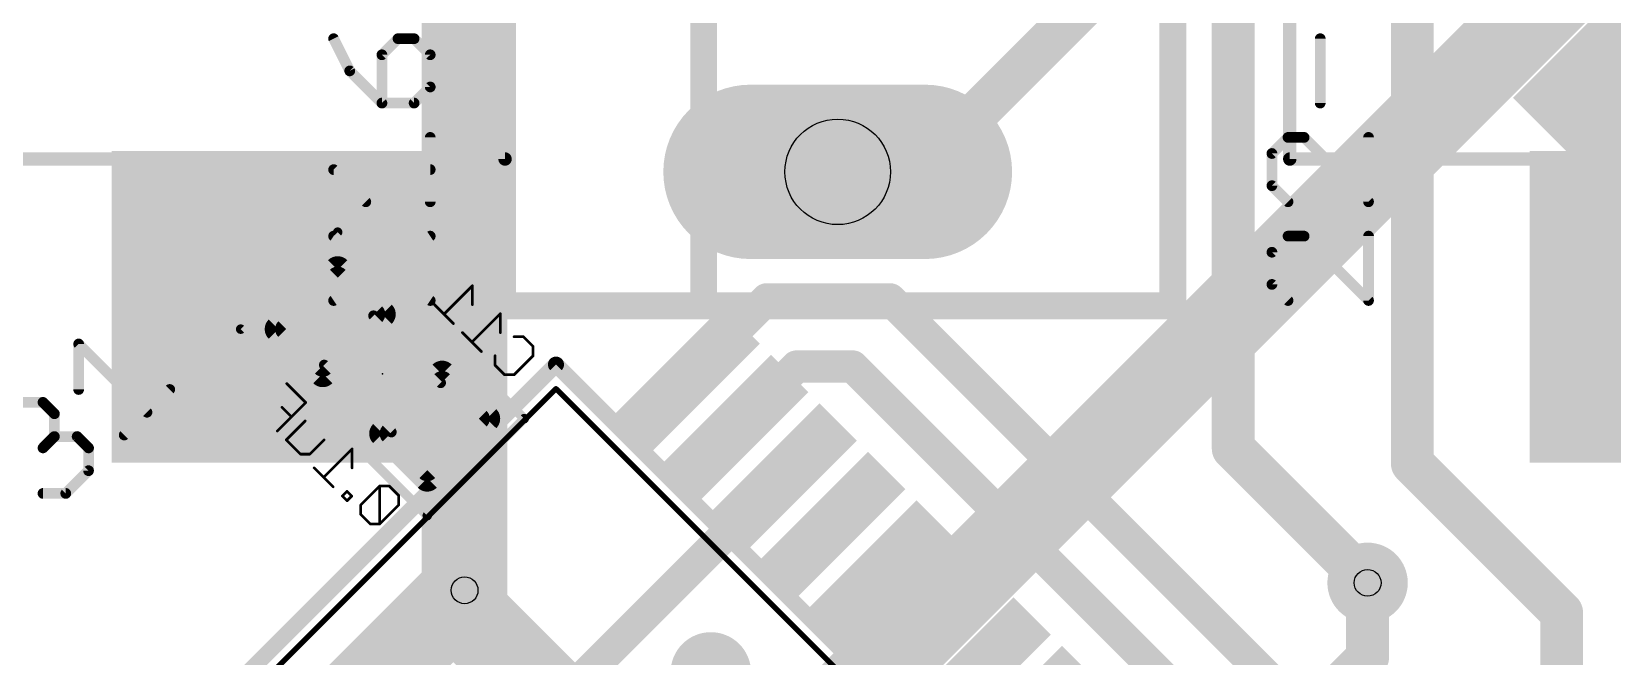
# Model space of a CAD drawing. Extents: x -76 to 580, y -41 to 95.
# Drawn here: x 110.94 to 125.92, y 13.73 to 19.65 of the extents above; entities that cross this region are included whole.
import ezdxf

# ---------------------------------------------------------------- set-up
doc = ezdxf.new("R2010")
doc.units = 0
for name, color, linetype in [('1', 22, 'CONTINUOUS'), ('16', 175, 'CONTINUOUS'), ('17', 82, 'CONTINUOUS'), ('18', 82, 'CONTINUOUS'), ('21', 32, 'CONTINUOUS'), ('22', 2, 'CONTINUOUS'), ('24', 7, 'CONTINUOUS'), ('25', 253, 'CONTINUOUS'), ('26', 253, 'CONTINUOUS'), ('27', 253, 'CONTINUOUS'), ('28', 253, 'CONTINUOUS'), ('29', 253, 'CONTINUOUS'), ('30', 253, 'CONTINUOUS'), ('31', 253, 'CONTINUOUS'), ('32', 253, 'CONTINUOUS'), ('36', 253, 'CONTINUOUS'), ('40', 175, 'CONTINUOUS'), ('44', 253, 'CONTINUOUS'), ('51', 53, 'CONTINUOUS'), ('52', 253, 'CONTINUOUS')]:
    doc.layers.add(name, color=color, linetype=linetype)

# ---------------------------------------------------------------- blocks, each defined once
blk = doc.blocks.new('RECT')
blk.add_solid([(-0.5, -0.5), (0.5, -0.5), (-0.5, 0.5), (0.5, 0.5)])
blk = doc.blocks.new('RECT112000X144000R30')
at = {"const_width": 0.105}
blk.add_lwpolyline([(0.2975, -0.345), (0.2975, 0.345, 0.4142), (0.245, 0.3975), (-0.245, 0.3975, 0.4142), (-0.2975, 0.345), (-0.2975, -0.345, 0.4142), (-0.245, -0.3975), (0.245, -0.3975, 0.4142)], format="xyb", close=True, dxfattribs=at)
blk.add_solid([(-0.2704, -0.3704), (0.2704, -0.3704), (-0.2704, 0.3704), (0.2704, 0.3704)])
blk = doc.blocks.new('RECT136384X168384R30')
at = {"const_width": 0.1279}
blk.add_lwpolyline([(0.3623, -0.3983), (0.3623, 0.3983, 0.4142), (0.2983, 0.4623), (-0.2983, 0.4623, 0.4142), (-0.3623, 0.3983), (-0.3623, -0.3983, 0.4142), (-0.2983, -0.4623), (0.2983, -0.4623, 0.4142)], format="xyb", close=True, dxfattribs=at)
blk.add_solid([(-0.3237, -0.4237), (0.3237, -0.4237), (-0.3237, 0.4237), (0.3237, 0.4237)])
blk = doc.blocks.new('LONGP100')
at = {"const_width": 1}
blk.add_lwpolyline([(-0.5, 0), (0.5, 0)], dxfattribs=at)
at = {"const_width": 0.5}
for points in [[(-0.5, 0.25, 1), (-0.5, -0.25)], [(0.5, -0.25, 1), (0.5, 0.25)]]:
    blk.add_lwpolyline(points, format="xyb", dxfattribs=at)
blk = doc.blocks.new('ROUNDV')
at = {"const_width": 0.5}
blk.add_lwpolyline([(0, -0.25, 1), (0, 0.25, 1), (0, -0.25)], format="xyb", dxfattribs=at)

msp = doc.modelspace()

# ---------------------------------------------------------------- linework, layer by layer
at = {"layer": '1'}
for points, const_width in [([(119.3082, 18.2843), (122.165, 21.1411)], 0.4064), ([(125.5822, 20.2233), (118.4404, 13.0815)], 0.8128), ([(118.6172, 18.2843), (118.5818, 18.3196)], 0.4064), ([(118.6172, 18.2843), (119.3082, 18.2843)], 0.4064), ([(115.0463, 14.3543), (112.2886, 11.5966)], 0.8128), ([(123.6023, 13.7179), (123.6023, 14.425)], 0.4064), ([(123.6023, 13.7179), (119.5718, 9.6874)], 0.4064)]:
    msp.add_lwpolyline(points, dxfattribs=dict(at, const_width=const_width))
for points, const_width in [([(118.6537, 18.3915, 1), (118.51, 18.2478)], 0.2032), ([(118.6172, 18.3859, 1), (118.6172, 18.1827)], 0.2032), ([(118.5453, 18.2125, 1), (118.689, 18.3561)], 0.2032), ([(119.2363, 18.3561, 1), (119.38, 18.2125)], 0.2032), ([(119.3082, 18.1827, 1), (119.3082, 18.3859)], 0.2032), ([(115.19, 14.2106, 1), (114.9026, 14.4979)], 0.4064), ([(123.7039, 14.425, 1), (123.5007, 14.425)], 0.2032), ([(123.5007, 13.7179, 1), (123.7039, 13.7179)], 0.2032), ([(123.6741, 13.646, 1), (123.5304, 13.7897)], 0.2032)]:
    msp.add_lwpolyline(points, format="xyb", dxfattribs=dict(at, const_width=const_width))
at = {"layer": '16'}
for points, const_width in [([(115.0463, 23.8295), (115.0463, 15.8392)], 0.8128), ([(122.3295, 15.6978), (122.3295, 23.7588)], 0.4064), ([(124.0265, 23.7588), (124.0265, 15.5563)], 0.4064), ([(117.2913, 16.4933), (117.9101, 17.112)], 0.3048), ([(117.9101, 17.112), (119.0768, 17.112)], 0.3048), ([(119.0768, 17.112), (123.3194, 12.8693)], 0.3048), ([(117.1188, 16.3207), (117.2913, 16.4933)], 0.3048), ([(118.1929, 16.4756), (117.5784, 15.8611)], 0.3048), ([(118.7232, 16.4756), (118.1929, 16.4756)], 0.3048), ([(123.3194, 11.8794), (118.7232, 16.4756)], 0.3048), ([(117.0481, 16.25), (117.1188, 16.3207)], 0.3048), ([(115.0463, 15.8392), (115.0463, 14.3543)], 0.8128), ([(114.7634, 15.9099), (114.8341, 15.8392)], 0.4064), ([(114.8341, 15.8392), (115.0463, 15.8392)], 0.4064), ([(117.5784, 15.8611), (117.5077, 15.7904)], 0.3048), ([(123.6023, 14.425), (122.3295, 15.6978)], 0.4064), ([(124.0265, 15.5563), (125.4407, 14.1421)], 0.4064), ([(117.9673, 15.3308), (116.0009, 13.3643)], 0.3048), ([(117.9673, 15.3308), (118.038, 15.4015)], 0.254), ([(115.0463, 14.3543), (115.0463, 14.1421)], 0.8128), ([(115.0463, 14.1421), (116.0009, 13.1875)], 0.8128), ([(125.4407, 14.1421), (125.4407, 11.0309)], 0.4064), ([(119.3462, 13.9519), (118.4404, 13.0461)], 0.4064), ([(119.3462, 13.9519), (119.4169, 14.0226)], 0.254)]:
    msp.add_lwpolyline(points, dxfattribs=dict(at, const_width=const_width))
for points, const_width in [([(117.9101, 17.1882, 1), (117.9101, 17.0358)], 0.1524), ([(117.9639, 17.0581, 1), (117.8562, 17.1659)], 0.1524), ([(119.1307, 17.1659, 1), (119.0229, 17.0581)], 0.1524), ([(119.0768, 17.0358, 1), (119.0768, 17.1882)], 0.1524), ([(117.3452, 16.4394, 1), (117.2375, 16.5471)], 0.1524), ([(118.1929, 16.5518, 1), (118.1929, 16.3994)], 0.1524), ([(118.2468, 16.4217, 1), (118.139, 16.5295)], 0.1524), ([(118.7771, 16.5295, 1), (118.6693, 16.4217)], 0.1524), ([(118.7232, 16.3994, 1), (118.7232, 16.5518)], 0.1524), ([(117.2375, 16.5471, 1), (117.3452, 16.4394)], 0.1524), ([(116.9942, 16.3039, 1), (117.102, 16.1961)], 0.1524), ([(117.0649, 16.3746, 1), (117.1727, 16.2668)], 0.1524), ([(117.1727, 16.2668, 1), (117.0649, 16.3746)], 0.1524), ([(115.2495, 15.8392, 1), (114.8431, 15.8392)], 0.4064), ([(114.8353, 15.9817, 1), (114.6916, 15.8381)], 0.2032), ([(114.8341, 15.9408, 1), (114.8341, 15.7376)], 0.2032), ([(114.8431, 15.8392, 1), (115.2495, 15.8392)], 0.4064), ([(115.0463, 15.7376, 1), (115.0463, 15.9408)], 0.2032), ([(114.7623, 15.7673, 1), (114.906, 15.911)], 0.2032), ([(117.4538, 15.8443, 1), (117.5616, 15.7365)], 0.1524), ([(117.5245, 15.915, 1), (117.6323, 15.8072)], 0.1524), ([(117.6323, 15.8072, 1), (117.5245, 15.915)], 0.1524), ([(122.4013, 15.7696, 1), (122.2576, 15.6259)], 0.2032), ([(122.2279, 15.6978, 1), (122.4311, 15.6978)], 0.2032), ([(124.0984, 15.6282, 1), (123.9547, 15.4845)], 0.2032), ([(123.9249, 15.5563, 1), (124.1281, 15.5563)], 0.2032), ([(118.0212, 15.2769, 1), (117.9134, 15.3847)], 0.1524), ([(117.9224, 15.3757, 1), (118.0122, 15.2859)], 0.127), ([(118.0829, 15.3566, 1), (117.9931, 15.4464)], 0.127), ([(115.2495, 14.3543, 1), (114.8431, 14.3543)], 0.4064), ([(114.8431, 14.3543, 1), (115.2495, 14.3543)], 0.4064), ([(115.19, 14.2858, 1), (114.9026, 13.9985)], 0.4064), ([(123.5304, 14.3531, 1), (123.6741, 14.4968)], 0.2032), ([(114.8431, 14.1421, 1), (115.2495, 14.1421)], 0.4064), ([(125.5423, 14.1421, 1), (125.3391, 14.1421)], 0.2032), ([(125.3689, 14.0703, 1), (125.5126, 14.214)], 0.2032), ([(119.418, 13.8801, 1), (119.2743, 14.0238)], 0.2032), ([(119.4618, 13.9777, 1), (119.372, 14.0675)], 0.127), ([(119.3013, 13.9968, 1), (119.3911, 13.907)], 0.127)]:
    msp.add_lwpolyline(points, format="xyb", dxfattribs=dict(at, const_width=const_width))
at = {"layer": '21', "const_width": 0.254}
for points in [[(115.4068, 17.0496), (115.4068, 24.6697)], [(117.3118, 17.0496), (117.3118, 24.6697)], [(121.7568, 24.6697), (121.7568, 17.0496)], [(117.3118, 17.0496), (115.4068, 17.0496)], [(121.7568, 17.0496), (117.3118, 17.0496)]]:
    msp.add_lwpolyline(points, dxfattribs=at)
at = {"layer": '21', "const_width": 0.127}
for points in [[(115.4068, 17.1132, 1), (115.4068, 16.9861)], [(115.3433, 17.0496, 1), (115.4703, 17.0496)], [(117.3118, 17.1132, 1), (117.3118, 16.9861)], [(117.2483, 17.0496, 1), (117.3753, 17.0496)], [(117.3118, 16.9861, 1), (117.3118, 17.1132)], [(121.6933, 17.0496, 1), (121.8203, 17.0496)], [(121.7568, 16.9861, 1), (121.7568, 17.1132)]]:
    msp.add_lwpolyline(points, format="xyb", dxfattribs=at)
at = {"layer": '22', "const_width": 0.1524}
for points in [[(115.9125, 16.4933), (111.7759, 12.3567)], [(123.2664, 9.1394), (115.9125, 16.4933)]]:
    msp.add_lwpolyline(points, dxfattribs=at)
at = {"layer": '22', "const_width": 0.0762}
for points in [[(115.9394, 16.5202, 1), (115.8855, 16.4663)], [(115.9394, 16.4663, 1), (115.8855, 16.5202)]]:
    msp.add_lwpolyline(points, format="xyb", dxfattribs=at)
at = {"layer": '24'}
msp.add_point((114.2685, 16.4049), dxfattribs=at)
at = {"layer": '25', "const_width": 0.1016}
for points in [[(113.8058, 19.5816), (113.9584, 19.2765)], [(114.4159, 19.5816), (114.2634, 19.4291)], [(114.5685, 19.5816), (114.4159, 19.5816)], [(114.721, 19.4291), (114.5685, 19.5816)], [(114.2634, 19.4291), (114.2634, 18.9715)], [(114.721, 19.124), (114.721, 19.4291)], [(113.9584, 19.2765), (114.2634, 18.9715)], [(114.5685, 18.9715), (114.721, 19.124)], [(114.2634, 18.9715), (114.5685, 18.9715)], [(114.721, 18.036), (114.721, 18.6461)], [(114.1109, 18.036), (113.8058, 18.341)], [(113.8058, 18.341), (114.721, 18.341)], [(113.8058, 17.1005), (114.721, 17.7106)], [(113.8058, 17.7106), (114.721, 17.1005)]]:
    msp.add_lwpolyline(points, dxfattribs=at)
at = {"layer": '25', "const_width": 0.0508}
for points in [[(113.8285, 19.593, 1), (113.7831, 19.5702)], [(114.4159, 19.607, 1), (114.4159, 19.5562)], [(114.4339, 19.5636, 1), (114.398, 19.5996)], [(114.5864, 19.5996, 1), (114.5505, 19.5636)], [(114.5685, 19.5562, 1), (114.5685, 19.607)], [(114.2888, 19.4291, 1), (114.238, 19.4291)], [(114.2455, 19.447, 1), (114.2814, 19.4111)], [(114.7464, 19.4291, 1), (114.6956, 19.4291)], [(114.703, 19.4111, 1), (114.739, 19.447)], [(113.9763, 19.2945, 1), (113.9404, 19.2586)], [(113.9356, 19.2652, 1), (113.9811, 19.2879)], [(114.739, 19.1061, 1), (114.703, 19.142)], [(114.2634, 18.9969, 1), (114.2634, 18.9461)], [(114.5685, 18.9461, 1), (114.5685, 18.9969)], [(114.6956, 19.124, 1), (114.7464, 19.124)], [(114.238, 18.9715, 1), (114.2888, 18.9715)], [(114.2455, 18.9535, 1), (114.2814, 18.9894)], [(114.5505, 18.9894, 1), (114.5864, 18.9535)], [(114.7464, 18.6461, 1), (114.6956, 18.6461)], [(113.8058, 18.3664, 1), (113.8058, 18.3156)], [(113.8238, 18.359, 1), (113.7879, 18.3231)], [(114.721, 18.3156, 1), (114.721, 18.3664)], [(114.0929, 18.018, 1), (114.1288, 18.0539)], [(114.6956, 18.036, 1), (114.7464, 18.036)], [(113.8199, 17.7317, 1), (113.7917, 17.6894)], [(114.7351, 17.6894, 1), (114.7069, 17.7317)], [(113.7917, 17.1216, 1), (113.8199, 17.0793)], [(114.7069, 17.0793, 1), (114.7351, 17.1216)]]:
    msp.add_lwpolyline(points, format="xyb", dxfattribs=at)
at = {"layer": '26', "const_width": 0.0254}
for points in [[(115.1211, 17.2408), (114.8515, 16.9712)], [(115.1211, 17.0611), (115.1211, 17.2408)], [(114.9413, 16.8813), (114.7616, 17.0611)], [(115.3857, 16.9762), (115.1161, 16.7066)], [(115.3857, 16.7965), (115.3857, 16.9762)], [(115.2059, 16.6167), (115.0262, 16.7965)], [(115.5155, 16.7566), (115.6054, 16.7566)], [(115.6054, 16.7566), (115.6952, 16.6667)], [(115.6952, 16.6667), (115.6952, 16.5768)], [(115.3357, 16.4869), (115.3357, 16.5768)], [(115.4256, 16.3971), (115.3357, 16.4869)], [(115.6952, 16.5768), (115.5155, 16.3971)], [(115.5155, 16.3971), (115.4256, 16.3971)]]:
    msp.add_lwpolyline(points, dxfattribs=at)
at = {"layer": '26', "const_width": 0.0127}
for points in [[(115.1274, 17.2408, 1), (115.1147, 17.2408)], [(115.1256, 17.2364, 1), (115.1166, 17.2453)], [(114.7661, 17.0656, 1), (114.7571, 17.0566)], [(114.847, 16.9757, 1), (114.8559, 16.9667)], [(115.1147, 17.0611, 1), (115.1274, 17.0611)], [(115.392, 16.9762, 1), (115.3793, 16.9762)], [(115.3902, 16.9717, 1), (115.3812, 16.9807)], [(114.9368, 16.8768, 1), (114.9458, 16.8858)], [(115.0307, 16.801, 1), (115.0217, 16.792)], [(115.3793, 16.7965, 1), (115.392, 16.7965)], [(115.1116, 16.7111, 1), (115.1205, 16.7021)], [(115.2014, 16.6122, 1), (115.2104, 16.6212)], [(115.5155, 16.7629, 1), (115.5155, 16.7502)], [(115.6098, 16.7611, 1), (115.6009, 16.7521)], [(115.6054, 16.7502, 1), (115.6054, 16.7629)], [(115.7016, 16.6667, 1), (115.6889, 16.6667)], [(115.6907, 16.6622, 1), (115.6997, 16.6712)], [(115.3402, 16.4914, 1), (115.3312, 16.4824)], [(115.3421, 16.5768, 1), (115.3294, 16.5768)], [(115.3294, 16.4869, 1), (115.3421, 16.4869)], [(115.6889, 16.5768, 1), (115.7016, 16.5768)], [(115.6997, 16.5723, 1), (115.6907, 16.5813)], [(115.4256, 16.4034, 1), (115.4256, 16.3907)], [(115.4211, 16.3926, 1), (115.4301, 16.4015)], [(115.511, 16.4015, 1), (115.52, 16.3926)], [(115.5155, 16.3907, 1), (115.5155, 16.4034)]]:
    msp.add_lwpolyline(points, format="xyb", dxfattribs=at)
at = {"layer": '27', "const_width": 0.1016}
for points in [[(123.1534, 18.9715), (123.1534, 19.5816)], [(122.8484, 18.6461), (122.6958, 18.4936)], [(123.0009, 18.6461), (122.8484, 18.6461)], [(123.611, 18.036), (123.0009, 18.6461)], [(123.611, 18.6461), (123.611, 18.036)], [(122.6958, 18.4936), (122.6958, 18.1885)], [(122.6958, 18.1885), (122.8484, 18.036)], [(122.8484, 17.7106), (122.6958, 17.558)], [(123.0009, 17.7106), (122.8484, 17.7106)], [(123.611, 17.1005), (123.0009, 17.7106)], [(123.611, 17.7106), (123.611, 17.1005)], [(122.6958, 17.558), (122.6958, 17.253)], [(122.6958, 17.253), (122.8484, 17.1005)], [(111.3902, 16.2573), (111.3902, 16.6888)], [(111.3902, 16.6888), (112.0373, 16.0416)], [(110.8365, 16.1351), (111.0522, 16.1351)], [(111.0522, 16.1351), (111.1601, 16.0273)], [(111.8216, 15.8259), (112.253, 16.2573)], [(111.1601, 16.0273), (111.1601, 15.8115)], [(111.1601, 15.8115), (111.0522, 15.7037)], [(111.1601, 15.8115), (111.3758, 15.8115)], [(111.3758, 15.8115), (111.4837, 15.7037)], [(111.4837, 15.7037), (111.4837, 15.488)], [(111.4837, 15.488), (111.268, 15.2723)], [(111.268, 15.2723), (111.0522, 15.2723)]]:
    msp.add_lwpolyline(points, dxfattribs=at)
at = {"layer": '27', "const_width": 0.0508}
for points in [[(123.1788, 19.5816, 1), (123.128, 19.5816)], [(123.128, 18.9715, 1), (123.1788, 18.9715)], [(122.8484, 18.6715, 1), (122.8484, 18.6207)], [(122.8663, 18.6281, 1), (122.8304, 18.664)], [(123.0188, 18.664, 1), (122.9829, 18.6281)], [(123.0009, 18.6207, 1), (123.0009, 18.6715)], [(123.6364, 18.6461, 1), (123.5856, 18.6461)], [(122.7212, 18.4936, 1), (122.6704, 18.4936)], [(122.6779, 18.5115, 1), (122.7138, 18.4756)], [(122.7138, 18.2065, 1), (122.6779, 18.1705)], [(122.6704, 18.1885, 1), (122.7212, 18.1885)], [(122.8304, 18.018, 1), (122.8663, 18.0539)], [(123.5856, 18.036, 1), (123.6364, 18.036)], [(123.593, 18.018, 1), (123.629, 18.0539)], [(122.8484, 17.736, 1), (122.8484, 17.6852)], [(122.8663, 17.6926, 1), (122.8304, 17.7285)], [(123.0188, 17.7285, 1), (122.9829, 17.6926)], [(123.0009, 17.6852, 1), (123.0009, 17.736)], [(123.6364, 17.7106, 1), (123.5856, 17.7106)], [(122.7212, 17.558, 1), (122.6704, 17.558)], [(122.6779, 17.576, 1), (122.7138, 17.5401)], [(122.6704, 17.253, 1), (122.7212, 17.253)], [(122.7138, 17.2709, 1), (122.6779, 17.235)], [(122.8304, 17.0825, 1), (122.8663, 17.1184)], [(123.5856, 17.1005, 1), (123.6364, 17.1005)], [(123.593, 17.0825, 1), (123.629, 17.1184)], [(111.4156, 16.6888, 1), (111.3648, 16.6888)], [(111.4081, 16.7067, 1), (111.3722, 16.6708)], [(111.0702, 16.1531, 1), (111.0343, 16.1171)], [(111.0522, 16.1097, 1), (111.0522, 16.1605)], [(111.3648, 16.2573, 1), (111.4156, 16.2573)], [(112.271, 16.2394, 1), (112.2351, 16.2753)], [(111.1855, 16.0273, 1), (111.1347, 16.0273)], [(111.1421, 16.0093, 1), (111.1781, 16.0452)], [(112.0194, 16.0237, 1), (112.0553, 16.0596)], [(111.0343, 15.7216, 1), (111.0702, 15.6857)], [(111.1601, 15.8369, 1), (111.1601, 15.7861)], [(111.1347, 15.8115, 1), (111.1855, 15.8115)], [(111.1781, 15.7936, 1), (111.1421, 15.8295)], [(111.3938, 15.8295, 1), (111.3578, 15.7936)], [(111.3758, 15.7861, 1), (111.3758, 15.8369)], [(111.5091, 15.7037, 1), (111.4583, 15.7037)], [(111.4657, 15.6857, 1), (111.5016, 15.7216)], [(111.8036, 15.8439, 1), (111.8396, 15.808)], [(111.4583, 15.488, 1), (111.5091, 15.488)], [(111.5016, 15.47, 1), (111.4657, 15.5059)], [(111.0522, 15.2977, 1), (111.0522, 15.2469)], [(111.25, 15.2902, 1), (111.2859, 15.2543)], [(111.268, 15.2469, 1), (111.268, 15.2977)]]:
    msp.add_lwpolyline(points, format="xyb", dxfattribs=at)
at = {"layer": '28'}
for points, const_width in [([(113.5413, 16.1337), (113.3615, 16.3134)], 0.0254), ([(115.9125, 16.2642), (112.005, 12.3567)], 0.0508), ([(123.0373, 9.1394), (115.9125, 16.2642)], 0.0508), ([(113.2716, 15.864), (113.5413, 16.1337)], 0.0254), ([(113.4065, 15.9988), (113.3166, 16.0887)], 0.0254), ([(113.3565, 15.7792), (113.5362, 15.9589)], 0.0254), ([(113.4913, 15.6444), (113.3565, 15.7792)], 0.0254), ([(113.716, 15.7792), (113.5812, 15.6444)], 0.0254), ([(113.5812, 15.6444), (113.4913, 15.6444)], 0.0254), ([(113.9806, 15.6943), (113.711, 15.4247)], 0.0254), ([(113.9806, 15.5146), (113.9806, 15.6943)], 0.0254), ([(113.8008, 15.3348), (113.6211, 15.5146)], 0.0254), ([(113.9331, 15.2924), (113.8882, 15.2475)], 0.0254), ([(113.9781, 15.2475), (113.9331, 15.2924)], 0.0254), ([(114.2427, 15.3424), (114.0629, 15.1626)], 0.0254), ([(114.3326, 15.3424), (114.2427, 15.3424)], 0.0254), ([(114.2427, 14.9828), (114.2427, 15.3424)], 0.0254), ([(114.4224, 15.2525), (114.3326, 15.3424)], 0.0254), ([(113.8882, 15.2475), (113.9331, 15.2025)], 0.0254), ([(113.9331, 15.2025), (113.9781, 15.2475)], 0.0254), ([(114.0629, 15.1626), (114.0629, 15.0727)], 0.0254), ([(114.2427, 14.9828), (114.4224, 15.1626)], 0.0254), ([(114.4224, 15.1626), (114.4224, 15.2525)], 0.0254), ([(114.0629, 15.0727), (114.1528, 14.9828)], 0.0254), ([(114.1528, 14.9828), (114.2427, 14.9828)], 0.0254)]:
    msp.add_lwpolyline(points, dxfattribs=dict(at, const_width=const_width))
for points, const_width in [([(113.366, 16.3179, 1), (113.357, 16.3089)], 0.0127), ([(115.9215, 16.2731, 1), (115.9035, 16.2552)], 0.0254), ([(115.9215, 16.2552, 1), (115.9035, 16.2731)], 0.0254), ([(113.3211, 16.0932, 1), (113.3121, 16.0842)], 0.0127), ([(113.5458, 16.1292, 1), (113.5368, 16.1381)], 0.0127), ([(113.5368, 16.1292, 1), (113.5458, 16.1381)], 0.0127), ([(113.402, 15.9943, 1), (113.4109, 16.0033)], 0.0127), ([(113.5407, 15.9544, 1), (113.5317, 15.9634)], 0.0127), ([(113.2671, 15.8685, 1), (113.2761, 15.8595)], 0.0127), ([(113.361, 15.7837, 1), (113.352, 15.7747)], 0.0127), ([(113.352, 15.7837, 1), (113.361, 15.7747)], 0.0127), ([(113.7205, 15.7747, 1), (113.7115, 15.7837)], 0.0127), ([(113.4913, 15.6507, 1), (113.4913, 15.638)], 0.0127), ([(113.4868, 15.6399, 1), (113.4958, 15.6488)], 0.0127), ([(113.5767, 15.6488, 1), (113.5857, 15.6399)], 0.0127), ([(113.5812, 15.638, 1), (113.5812, 15.6507)], 0.0127), ([(113.987, 15.6943, 1), (113.9743, 15.6943)], 0.0127), ([(113.9851, 15.6898, 1), (113.9761, 15.6988)], 0.0127), ([(113.6256, 15.5191, 1), (113.6166, 15.5101)], 0.0127), ([(113.7065, 15.4292, 1), (113.7155, 15.4202)], 0.0127), ([(113.9743, 15.5146, 1), (113.9869, 15.5146)], 0.0127), ([(113.7964, 15.3303, 1), (113.8053, 15.3393)], 0.0127), ([(113.9376, 15.2969, 1), (113.9287, 15.2879)], 0.0127), ([(113.9376, 15.2879, 1), (113.9287, 15.2969)], 0.0127), ([(114.249, 15.3424, 1), (114.2363, 15.3424)], 0.0127), ([(114.2427, 15.3487, 1), (114.2427, 15.336)], 0.0127), ([(114.2472, 15.3379, 1), (114.2382, 15.3469)], 0.0127), ([(114.3371, 15.3469, 1), (114.3281, 15.3379)], 0.0127), ([(114.3326, 15.336, 1), (114.3326, 15.3487)], 0.0127), ([(113.8927, 15.2519, 1), (113.8837, 15.243)], 0.0127), ([(113.8837, 15.2519, 1), (113.8927, 15.243)], 0.0127), ([(113.9287, 15.207, 1), (113.9376, 15.198)], 0.0127), ([(113.9287, 15.198, 1), (113.9376, 15.207)], 0.0127), ([(113.9826, 15.243, 1), (113.9736, 15.2519)], 0.0127), ([(113.9736, 15.243, 1), (113.9826, 15.2519)], 0.0127), ([(114.0584, 15.1671, 1), (114.0674, 15.1581)], 0.0127), ([(114.0693, 15.1626, 1), (114.0566, 15.1626)], 0.0127), ([(114.4288, 15.2525, 1), (114.4161, 15.2525)], 0.0127), ([(114.4161, 15.1626, 1), (114.4288, 15.1626)], 0.0127), ([(114.418, 15.248, 1), (114.4269, 15.257)], 0.0127), ([(114.4269, 15.1581, 1), (114.418, 15.1671)], 0.0127), ([(114.0674, 15.0772, 1), (114.0584, 15.0682)], 0.0127), ([(114.0566, 15.0727, 1), (114.0693, 15.0727)], 0.0127), ([(114.1528, 14.9892, 1), (114.1528, 14.9765)], 0.0127), ([(114.1483, 14.9784, 1), (114.1573, 14.9873)], 0.0127), ([(114.2382, 14.9873, 1), (114.2472, 14.9784)], 0.0127), ([(114.2363, 14.9828, 1), (114.249, 14.9828)], 0.0127), ([(114.2427, 14.9765, 1), (114.2427, 14.9892)], 0.0127)]:
    msp.add_lwpolyline(points, format="xyb", dxfattribs=dict(at, const_width=const_width))
at = {"layer": '40', "const_width": 0.09}
for points in [[(113.8442, 17.7484), (112.925, 16.8291)], [(115.612, 15.9806), (113.8442, 17.7484)], [(112.925, 16.8291), (114.6927, 15.0614)], [(114.6927, 15.0614), (115.612, 15.9806)]]:
    msp.add_lwpolyline(points, dxfattribs=at)
at = {"layer": '40', "const_width": 0.045}
for points in [[(113.8601, 17.7643, 1), (113.8283, 17.7325)], [(113.8601, 17.7325, 1), (113.8283, 17.7643)], [(112.9409, 16.845, 1), (112.909, 16.8132)], [(112.909, 16.845, 1), (112.9409, 16.8132)], [(115.6279, 15.9647, 1), (115.596, 15.9965)], [(115.596, 15.9647, 1), (115.6279, 15.9965)], [(114.6768, 15.0773, 1), (114.7086, 15.0455)], [(114.6768, 15.0455, 1), (114.7086, 15.0773)]]:
    msp.add_lwpolyline(points, format="xyb", dxfattribs=at)
at = {"layer": '44'}
for centre, radius in [((118.5818, 18.3196), 0.5), ((123.6023, 14.425), 0.127), ((115.0463, 14.3543), 0.127)]:
    msp.add_circle(centre, radius, dxfattribs=at)
at = {"layer": '51', "const_width": 0.127}
for points in [[(115.43, 33.9411), (115.43, 18.4411)], [(122.865, 18.4411), (122.865, 33.9411)], [(115.43, 18.4411), (109.43, 18.4411)], [(128.865, 18.4411), (122.865, 18.4411)]]:
    msp.add_lwpolyline(points, dxfattribs=at)
at = {"layer": '51', "const_width": 0.0635}
for points in [[(115.3982, 18.4411, 1), (115.4617, 18.4411)], [(115.43, 18.4094, 1), (115.43, 18.4729)], [(122.865, 18.4729, 1), (122.865, 18.4094)], [(122.8333, 18.4411, 1), (122.8968, 18.4411)]]:
    msp.add_lwpolyline(points, format="xyb", dxfattribs=at)
at = {"layer": '52', "const_width": 0.1}
for points in [[(114.82, 16.32), (114.1836, 16.9564)], [(114.3533, 15.8533), (113.7169, 16.4897)]]:
    msp.add_lwpolyline(points, dxfattribs=at)
at = {"layer": '52', "const_width": 0.05}
for points in [[(114.2013, 16.9741, 1), (114.1659, 16.9387)], [(113.7346, 16.5074, 1), (113.6992, 16.472)], [(114.8023, 16.3023, 1), (114.8377, 16.3377)], [(114.3356, 15.8357, 1), (114.371, 15.871)]]:
    msp.add_lwpolyline(points, format="xyb", dxfattribs=at)

# ---------------------------------------------------------------- block references
at = {"layer": '1', "xscale": 2.8, "yscale": 2.8, "rotation": 90}
for p in [(113.18, 17.0411), (126.615, 17.0411)]:
    msp.add_blockref('RECT', p, dxfattribs=at)
at = {"layer": '16'}
for p, xscale, yscale, rotation in [((126.855, 19.2333), 2.2, 2.8, 315), ((117.1188, 16.3207), 0.348, 1.397, 135), ((117.5784, 15.8611), 0.348, 1.397, 135), ((118.038, 15.4015), 0.348, 1.397, 135), ((118.4977, 14.9419), 0.348, 1.397, 135), ((118.9573, 14.4823), 0.348, 1.397, 135), ((119.4169, 14.0226), 0.348, 1.397, 135), ((119.8765, 13.563), 0.348, 1.397, 135)]:
    msp.add_blockref('RECT', p, dxfattribs=dict(at, xscale=xscale, yscale=yscale, rotation=rotation))
at = {"layer": '16', "rotation": 135}
for p in [(113.7735, 16.8998), (114.7634, 15.9099)]:
    msp.add_blockref('RECT112000X144000R30', p, dxfattribs=at)
at = {"layer": '17', "xscale": 1.5, "yscale": 1.5, "rotation": 180}
msp.add_blockref('LONGP100', (118.5818, 18.3196), dxfattribs=at)
msp.add_blockref('LONGP100', (118.5818, 18.3196), dxfattribs=at)
at = {"layer": '18', "xscale": 0.6096, "yscale": 0.6096}
for p in [(123.6023, 14.425), (123.6023, 14.425), (115.0463, 14.3543), (115.0463, 14.3543), (117.3797, 13.5765), (117.3797, 13.5765)]:
    msp.add_blockref('ROUNDV', p, dxfattribs=at)
at = {"layer": '29'}
for name, p, xscale, yscale, rotation in [('LONGP100', (118.5818, 18.3196), 1.6524, 1.6524, 180), ('RECT', (113.18, 17.0411), 2.9524, 2.9524, 90), ('RECT', (126.615, 17.0411), 2.9524, 2.9524, 90)]:
    msp.add_blockref(name, p, dxfattribs=dict(at, xscale=xscale, yscale=yscale, rotation=rotation))
at = {"layer": '29', "xscale": 0.762, "yscale": 0.762}
for p in [(115.0463, 14.3543), (123.6023, 14.425), (117.3797, 13.5765)]:
    msp.add_blockref('ROUNDV', p, dxfattribs=at)
at = {"layer": '30'}
for name, p, xscale, yscale, rotation in [('RECT', (126.855, 19.2333), 2.3524, 2.9524, 315), ('LONGP100', (118.5818, 18.3196), 1.6524, 1.6524, 180), ('RECT', (117.1188, 16.3207), 0.5004, 1.5494, 135), ('RECT', (117.5784, 15.8611), 0.5004, 1.5494, 135), ('RECT', (118.038, 15.4015), 0.5004, 1.5494, 135), ('RECT', (118.4977, 14.9419), 0.5004, 1.5494, 135), ('RECT', (118.9573, 14.4823), 0.5004, 1.5494, 135), ('RECT', (119.4169, 14.0226), 0.5004, 1.5494, 135), ('RECT', (119.8765, 13.563), 0.5004, 1.5494, 135), ('RECT', (120.3361, 13.1034), 0.5004, 1.5494, 135)]:
    msp.add_blockref(name, p, dxfattribs=dict(at, xscale=xscale, yscale=yscale, rotation=rotation))
at = {"layer": '30', "rotation": 135}
for p in [(113.7735, 16.8998), (114.7634, 15.9099)]:
    msp.add_blockref('RECT136384X168384R30', p, dxfattribs=at)
at = {"layer": '30', "xscale": 0.762, "yscale": 0.762}
for p in [(115.0463, 14.3543), (123.6023, 14.425), (117.3797, 13.5765)]:
    msp.add_blockref('ROUNDV', p, dxfattribs=at)
at = {"layer": '31', "xscale": 2.8, "yscale": 2.8, "rotation": 90}
for p in [(113.18, 17.0411), (126.615, 17.0411)]:
    msp.add_blockref('RECT', p, dxfattribs=at)
at = {"layer": '32'}
for p, xscale, yscale, rotation in [((126.855, 19.2333), 2.2, 2.8, 315), ((117.1188, 16.3207), 0.348, 1.397, 135), ((117.5784, 15.8611), 0.348, 1.397, 135), ((118.038, 15.4015), 0.348, 1.397, 135), ((118.4977, 14.9419), 0.348, 1.397, 135), ((118.9573, 14.4823), 0.348, 1.397, 135), ((119.4169, 14.0226), 0.348, 1.397, 135), ((119.8765, 13.563), 0.348, 1.397, 135)]:
    msp.add_blockref('RECT', p, dxfattribs=dict(at, xscale=xscale, yscale=yscale, rotation=rotation))
at = {"layer": '32', "rotation": 135}
for p in [(113.7735, 16.8998), (114.7634, 15.9099)]:
    msp.add_blockref('RECT112000X144000R30', p, dxfattribs=at)
at = {"layer": '36', "xscale": 0.3998, "yscale": 0.6, "rotation": 135}
msp.add_blockref('RECT', (114.2685, 16.4049), dxfattribs=at)
at = {"layer": '51', "xscale": 2, "yscale": 1.5, "rotation": 270}
for p in [(113.18, 17.4411), (126.615, 17.4411)]:
    msp.add_blockref('RECT', p, dxfattribs=at)
at = {"layer": '52', "rotation": 135}
for p, xscale, yscale in [((113.8442, 16.8291), 0.4, 0.8), ((116.961, 16.1629), 0.325, 0.9344), ((114.6927, 15.9806), 0.4, 0.8), ((117.4206, 15.7033), 0.325, 0.9344), ((117.8802, 15.2437), 0.325, 0.9344), ((118.3398, 14.784), 0.325, 0.9344), ((118.7995, 14.3244), 0.325, 0.9344), ((119.2591, 13.8648), 0.325, 0.9344), ((119.7187, 13.4052), 0.325, 0.9344)]:
    msp.add_blockref('RECT', p, dxfattribs=dict(at, xscale=xscale, yscale=yscale))

doc.saveas('drawing.dxf')
